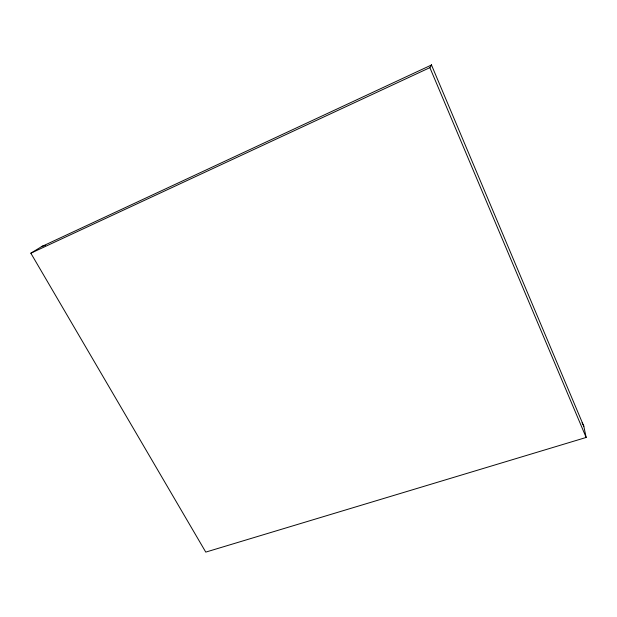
<?xml version="1.0" encoding="UTF-8"?>
<svg xmlns="http://www.w3.org/2000/svg" width="617" height="617" viewBox="0 0 617 617"><rect width="100%" height="100%" fill="white"/><g stroke="black" fill="none" stroke-linecap="round" stroke-linejoin="round"><path stroke-width="0.93" d="M431.576 64.932L431.383 65.68M582.07 422.807L583.751 425.923L586.15 437.461L205.769 552.107L30.85 253.201L429.879 67.639L431.538 64.916M30.85 253.201L42.049 246.33M41.37 246.7L431.484 64.993L583.829 426.262M42.172 246.276L45.442 245.342M429.879 67.639L586.15 437.461"/></g></svg>
